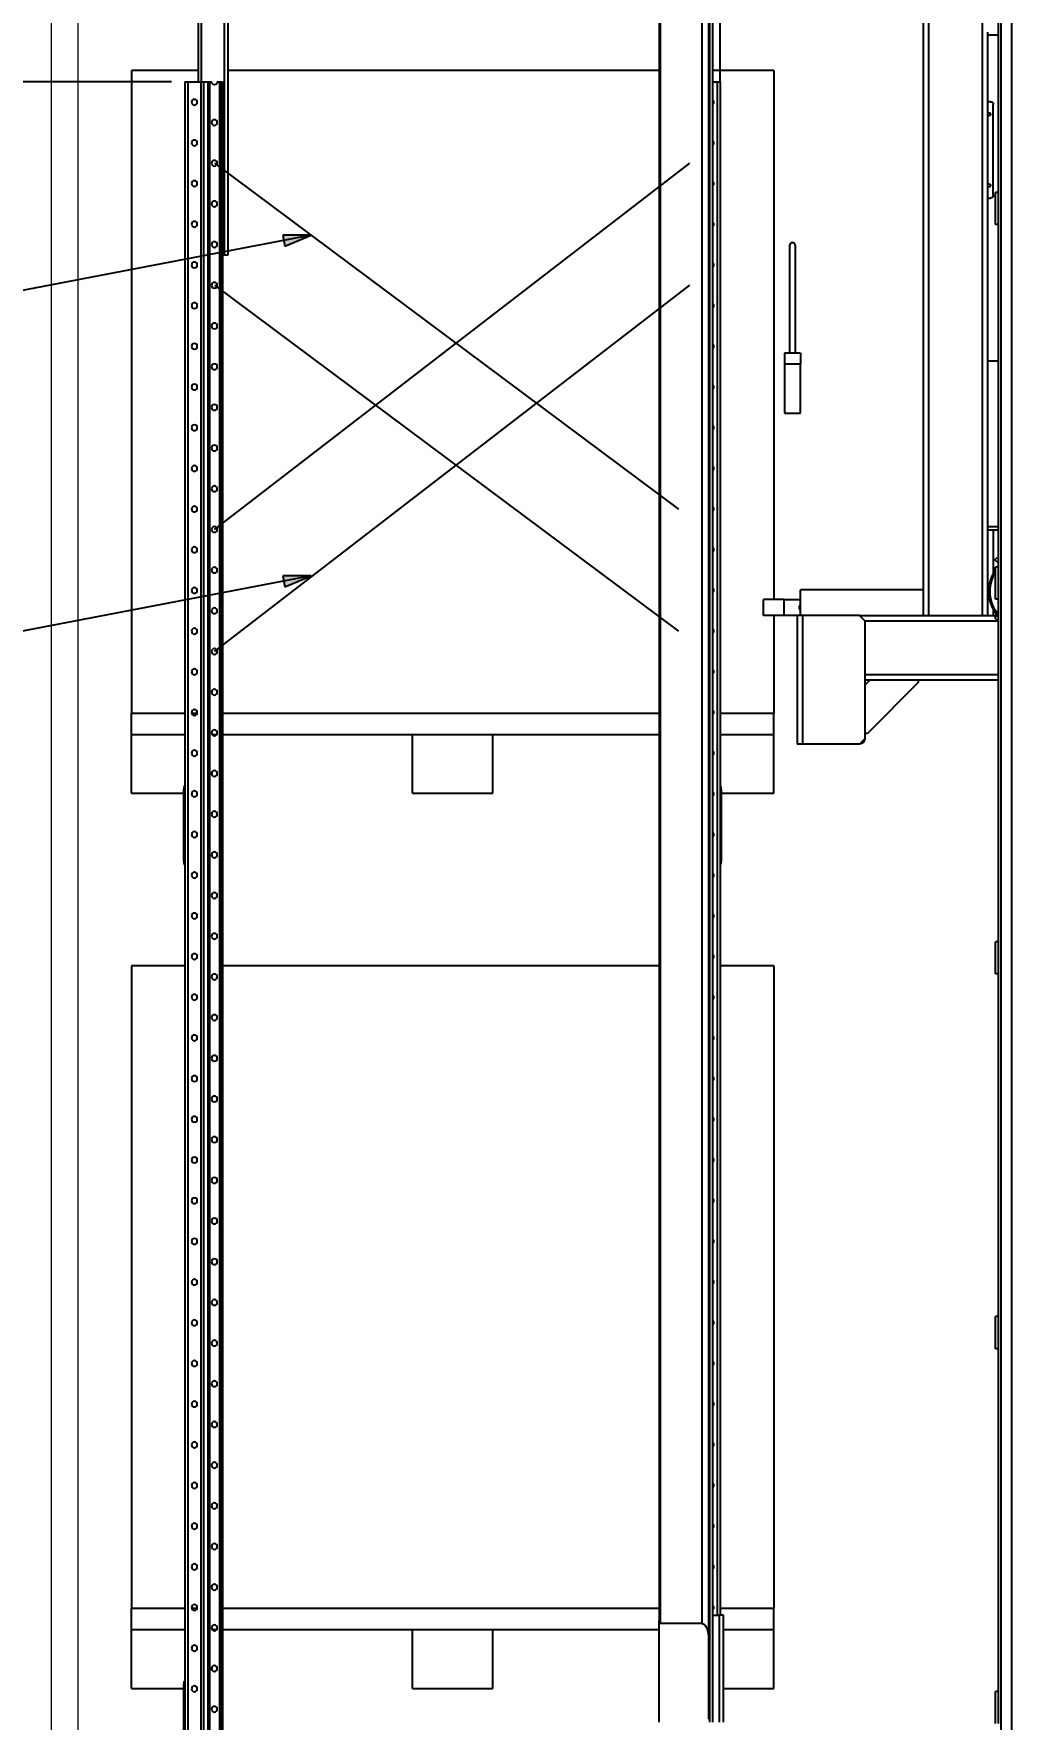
# Model space of a CAD drawing. Header units: millimetres. Extents: x 6622 to 532820, y 3370 to 359312.
# Drawn here: x 457268 to 459097, y 351813 to 354962 of the extents above; entities that cross this region are included whole.
import ezdxf

# ---------------------------------------------------------------- set-up
doc = ezdxf.new("R2010")
doc.units = ezdxf.units.MM
doc.layers.add('COLUMN', color=2, linetype='Continuous', lineweight=15)
doc.styles.get("Standard").update_dxf_attribs({"font": 'txt', "bigfont": 'gbcbig.shx'})
doc.dimstyles.new('副本 ISO-25', dxfattribs={"dimtxt": 300, "dimasz": 200, "dimexe": 200, "dimexo": 25, "dimgap": 200, "dimtad": 1, "dimtxsty": 'Standard', "dimcen": 2.5, "dimadec": 0, "dimazin": 0, "dimtfac": 1, "dimtmove": 0, "dimatfit": 3, "dimfxl": 1, "dimarcsym": 0})

# ---------------------------------------------------------------- blocks, each defined once
blk = doc.blocks.new('A$C3E973D8C')
at = {"color": 2, "linetype": 'Continuous', "lineweight": 25}
for p, q in [((2711.5, 5744.1), (2711.5, 9719.7)), ((2714.1, 9721), (2714.1, 5749.3)), ((2619.5, 5560.1), (2619.5, 9397.1)), ((2622.1, 9397.1), (2622.1, 5565.3)), ((2634.1, 9397.1), (2634.1, 5744.1)), ((3526.9, 9375.1), (3526.9, 8300.1)), ((3569.9, 9375.1), (3569.9, 8624.1)), ((3574.9, 8624.1), (3574.9, 9375.1)), ((2614.1, 9297.1), (2614.1, 5560.1)), ((3519.9, 9287.1), (3519.9, 8300.1)), ((2055, 4197.5), (2055, 8927.5)), ((2075, 4197.5), (2075, 8927.5)), ((2080, 8417.5), (2080, 8867.6)), ((2110, 7627.1), (2110, 8877.1)), ((2220, 7627.1), (2220, 8877.1)), ((2210, 7627.1), (2210, 8837.1)), ((2080, 8711.1), (2100, 8711.1)), ((2100, 8711.1), (2100, 8717.1)), ((2100, 7793.1), (2100, 8711.1)), ((2500, 8645.1), (2614.1, 8645.1)), ((2500, 8645.1), (2500, 7657.1)), ((2714.1, 8645.1), (3519.9, 8645.1)), ((3574.9, 8645.1), (3700, 8645.1)), ((3700, 8645.1), (3700, 7445.1)), ((2600, 8624.1), (2600, 5760.1)), ((2605.5, 8624.1), (2600, 8624.1)), ((2614.1, 8624.1), (2605.5, 8624.1)), ((2605.5, 8624.1), (2605.5, 5760.1)), ((3530, 8624.1), (3530, 112.1)), ((3532.5, 8624.1), (3530, 8624.1)), ((3532.5, 8624.1), (3532.5, 112.1)), ((3535.5, 8624.1), (3532.5, 8624.1)), ((3535.5, 8624.1), (3535.5, 112.1)), ((3539.5, 8624.1), (3535.5, 8624.1)), ((3554.3, 8624.1), (3550.3, 8624.1)), ((3554.3, 8624.1), (3554.3, 112.1)), ((3556.9, 8624.1), (3554.3, 8624.1)), ((3556.9, 8624.1), (3556.9, 112.1)), ((3565.4, 8624.1), (3556.9, 8624.1)), ((3565.4, 8624.1), (3565.4, 112.1)), ((3570.1, 8624.1), (3565.4, 8624.1)), ((3570.1, 8624.1), (3570.1, 112.1)), ((3594.5, 8624.1), (3570.1, 8624.1)), ((3594.5, 8624.1), (3594.5, 112.1)), ((3600, 8624.1), (3594.5, 8624.1)), ((3600, 8624.1), (3600, 112.1)), ((2090, 8412.1), (2090, 8582.1)), ((2095, 8587.1), (2100, 8587.1)), ((2080, 8357.6), (2080, 8417.5)), ((2080, 8417.5), (2086, 8417.5)), ((2086, 8357.6), (2086, 8417.5)), ((2100, 8407.1), (2095, 8407.1)), ((2080, 8357.6), (2086, 8357.6)), ((2080, 7717.5), (2080, 8357.6)), ((2459.9, 8319), (2459.9, 8117.2)), ((2470.1, 8117.2), (2470.1, 8319)), ((3519.9, 8300.1), (3526.9, 8300.1)), ((3526.9, 8300.1), (3530, 8300.1)), ((2100, 8103.1), (2080, 8103.1)), ((2100, 7793.1), (2100, 8103.1)), ((2450, 8117.2), (2450, 8096.6)), ((2450, 8117.2), (2480, 8117.2)), ((2450, 8096.6), (2480, 8096.6)), ((2450, 8005.5), (2450, 8096.6)), ((2480, 8117.2), (2480, 8096.6)), ((2480, 8096.6), (2480, 8005.5)), ((2480, 8005.5), (2450, 8005.5)), ((2080, 7793.1), (2100, 7793.1)), ((2090, 7787.1), (2080, 7787.1)), ((2098.7, 7787.1), (2090, 7787.1)), ((2090, 7787.1), (2090, 7704.6)), ((2098.7, 7787.1), (2100, 7787.1)), ((2100, 7787.1), (2100, 7793.1)), ((2100, 7627.1), (2100, 7787.1)), ((2082.4, 7735.8), (2080, 7733.3)), ((2086.7, 7731.5), (2080, 7724.9)), ((2081.2, 7717.5), (2080, 7719)), ((2080, 7717.5), (2086, 7717.5)), ((2080, 7657.5), (2080, 7717.5)), ((2086.7, 7731.5), (2082.4, 7735.8)), ((2086, 7657.5), (2086, 7717.5)), ((2080, 7657.5), (2086, 7657.5)), ((2080, 7017.6), (2080, 7657.5)), ((2220, 7675.1), (2450, 7675.1)), ((2450, 7627.1), (2450, 7675.1)), ((2480.6, 7657.1), (2450, 7657.1)), ((2480.6, 7627.1), (2480.6, 7657.1)), ((2480.6, 7657.1), (2519.3, 7657.1)), ((2519.3, 7627.1), (2519.3, 7657.1)), ((2082.4, 7618.4), (2080, 7620.9)), ((2086.7, 7622.7), (2081.9, 7627.4)), ((2090, 7627.1), (2082.2, 7627.1)), ((2082.4, 7618.4), (2086.7, 7622.7)), ((2090, 7639.6), (2090, 7627.1)), ((2100, 7627.1), (2090, 7627.1)), ((2110, 7627.1), (2100, 7627.1)), ((2210, 7627.1), (2110, 7627.1)), ((2220, 7627.1), (2210, 7627.1)), ((2340, 7627.1), (2220, 7627.1)), ((2340, 7627.1), (2330, 7617.1)), ((2340, 7627.1), (2446, 7627.1)), ((2446, 7627.1), (2446, 7387.1)), ((2446, 7627.1), (2456, 7627.1)), ((2456, 7627.1), (2480.6, 7627.1)), ((2456, 7627.1), (2456, 7387.1)), ((2480.6, 7627.1), (2519.3, 7627.1)), ((2500, 7627.1), (2500, 7445.1)), ((2330, 7617.1), (2080, 7617.1)), ((2330, 7617.1), (2330, 7397.1)), ((2330, 7517.1), (2080, 7517.1)), ((2330, 7507.1), (2080, 7507.1)), ((2230, 7507.1), (2230, 7502.1)), ((2320, 7507.1), (2230, 7507.1)), ((2230, 7502.1), (2325, 7407.1)), ((2330, 7497.1), (2320, 7507.1)), ((2500, 7405.1), (2500, 7445.1)), ((2600, 7445.1), (2500, 7445.1)), ((2614.1, 7445.1), (2612.4, 7445.1)), ((3530, 7445.1), (2714.1, 7445.1)), ((3587.6, 7445.1), (3577, 7445.1)), ((3700, 7445.1), (3600, 7445.1)), ((3700, 7405.1), (3700, 7445.1)), ((2325, 7407.1), (2330, 7407.1)), ((2600, 7405.1), (2500, 7405.1)), ((2500, 7295.1), (2500, 7405.1)), ((3530, 7405.1), (2714.1, 7405.1)), ((3025, 7295.1), (3025, 7405.1)), ((3175, 7405.1), (3025, 7405.1)), ((3175, 7295.1), (3175, 7405.1)), ((3549.4, 7405.1), (3540.4, 7405.1)), ((3700, 7405.1), (3600, 7405.1)), ((3700, 7295.1), (3700, 7405.1)), ((2330, 7397.1), (2340, 7387.1)), ((2340, 7387.1), (2446, 7387.1)), ((2446, 7387.1), (2456, 7387.1)), ((2598, 7307.6), (2600, 7307.6)), ((2598, 7302.6), (2598, 7307.6)), ((3550, 7330.3), (3550, 7333.9)), ((3600, 7307.6), (3602, 7307.6)), ((3602, 7307.6), (3602, 7302.6)), ((2598, 7295.1), (2500, 7295.1)), ((2600, 7302.6), (2598, 7302.6)), ((2598, 7302.6), (2598, 7167.6)), ((3175, 7295.1), (3025, 7295.1)), ((3602, 7302.6), (3600, 7302.6)), ((3602, 7167.6), (3602, 7302.6)), ((3700, 7295.1), (3602, 7295.1)), ((2598, 7167.6), (2600, 7167.6)), ((2598, 7162.6), (2598, 7167.6)), ((2600, 7162.6), (2598, 7162.6)), ((3600, 7167.6), (3602, 7167.6)), ((3602, 7162.6), (3600, 7162.6)), ((3602, 7167.6), (3602, 7162.6)), ((2080, 6957.6), (2080, 7017.6)), ((2080, 7017.6), (2086, 7017.6)), ((2086, 6957.6), (2086, 7017.6)), ((2500, 6973.1), (2600, 6973.1)), ((2500, 6973.1), (2500, 5773.1)), ((2714.1, 6973.1), (3530, 6973.1)), ((3600, 6973.1), (3700, 6973.1)), ((3700, 6973.1), (3700, 5773.1)), ((2080, 6957.6), (2086, 6957.6)), ((2080, 6317.5), (2080, 6957.6)), ((2080, 6257.5), (2080, 6317.5)), ((2080, 6317.5), (2086, 6317.5)), ((2086, 6257.5), (2086, 6317.5)), ((2080, 6257.5), (2086, 6257.5)), ((2080, 5617.5), (2080, 6257.5)), ((2500, 5733.1), (2500, 5773.1)), ((2600, 5773.1), (2500, 5773.1)), ((2614.1, 5773.1), (2612.4, 5773.1)), ((3530, 5773.1), (2714.1, 5773.1)), ((3587.6, 5773.1), (3577, 5773.1)), ((3700, 5773.1), (3600, 5773.1)), ((3700, 5733.1), (3700, 5773.1)), ((2594.1, 5733.1), (2500, 5733.1)), ((2500, 5623.1), (2500, 5733.1)), ((2594.1, 5560.1), (2594.1, 5760.1)), ((2594.1, 5760.1), (2602.1, 5760.1)), ((2602.1, 5760.1), (2602.1, 5560.1)), ((2614.1, 5760.1), (2602.1, 5760.1)), ((2634.1, 5744.1), (2711.5, 5744.1)), ((2714.1, 5560.1), (2714.1, 5749.3)), ((3530, 5733.1), (2714.1, 5733.1)), ((3175, 5733.1), (3025, 5733.1)), ((3025, 5623.1), (3025, 5733.1)), ((3175, 5623.1), (3175, 5733.1)), ((3549.4, 5733.1), (3540.4, 5733.1)), ((3700, 5733.1), (3600, 5733.1)), ((3700, 5623.1), (3700, 5733.1)), ((3550, 5658.3), (3550, 5661.9)), ((2080, 5617.5), (2086, 5617.5)), ((2080, 5557.6), (2080, 5617.5)), ((2086, 5557.6), (2086, 5617.5)), ((2594.1, 5623.1), (2500, 5623.1)), ((3175, 5623.1), (3025, 5623.1)), ((3600, 5635.6), (3602, 5635.6)), ((3602, 5630.6), (3600, 5630.6)), ((3602, 5635.6), (3602, 5630.6)), ((3602, 5495.6), (3602, 5630.6)), ((3700, 5623.1), (3602, 5623.1))]:
    blk.add_line(p, q, dxfattribs=at)
at = {"color": 2, "linetype": 'Continuous', "lineweight": 25, "flags": 128}
for points in [[(2459.9, 8319), (2459.9, 8319.3), (2460.2, 8320.6), (2460.8, 8321.7), (2461.8, 8322.6), (2463, 8323.3), (2464.3, 8323.6), (2465.7, 8323.6), (2467, 8323.3), (2468.2, 8322.6), (2469.2, 8321.7), (2469.8, 8320.6), (2470.1, 8319.3), (2470.1, 8319)], [(2450, 7637.3), (2450, 7637.3), (2450.8, 7637.9), (2451.4, 7638.9), (2451.9, 7640.1), (2452.1, 7641.4), (2452.1, 7642.8), (2451.9, 7644.1), (2451.4, 7645.3), (2450.8, 7646.3), (2450, 7646.9), (2450, 7646.9)]]:
    blk.add_lwpolyline(points, dxfattribs=at)
at = {"color": 2, "linetype": 'Continuous', "lineweight": 25}
for centre in [(3582.3, 8586.1), (3544.9, 8548.1), (3582.3, 8510.1), (3544.9, 8472.1), (3582.3, 8434.1), (3544.9, 8396.1), (3582.3, 8358.1), (3544.9, 8320.1), (3582.3, 8282.1), (3544.9, 8244.1), (3582.3, 8206.1), (3544.9, 8168.1), (3582.3, 8130.1), (3544.9, 8092.1), (3582.3, 8054.1), (3544.9, 8016.1), (3582.3, 7978.1), (3544.9, 7940.1), (3582.3, 7902.1), (3544.9, 7864.1), (3582.3, 7826.1), (3544.9, 7788.1), (3582.3, 7750.1), (3544.9, 7712.1), (3582.3, 7674.1), (3544.9, 7636.1), (3582.3, 7598.1), (3544.9, 7560.1), (3582.3, 7522.1), (3544.9, 7484.1), (3582.3, 7446.1), (3544.9, 7408.1), (3582.3, 7370.1), (3544.9, 7332.1), (3582.3, 7294.1), (3544.9, 7256.1), (3582.3, 7218.1), (3544.9, 7180.1), (3582.3, 7142.1), (3544.9, 7104.1), (3582.3, 7066.1), (3544.9, 7028.1), (3582.3, 6990.1), (3544.9, 6952.1), (3582.3, 6914.1), (3544.9, 6876.1), (3582.3, 6838.1), (3544.9, 6800.1), (3582.3, 6762.1), (3544.9, 6724.1), (3582.3, 6686.1), (3544.9, 6648.1), (3582.3, 6610.1), (3544.9, 6572.1), (3582.3, 6534.1), (3544.9, 6496.1), (3582.3, 6458.1), (3544.9, 6420.1), (3582.3, 6382.1), (3544.9, 6344.1), (3582.3, 6306.1), (3544.9, 6268.1), (3582.3, 6230.1), (3544.9, 6192.1), (3582.3, 6154.1), (3544.9, 6116.1), (3582.3, 6078.1), (3544.9, 6040.1), (3582.3, 6002.1), (3544.9, 5964.1), (3582.3, 5926.1), (3544.9, 5888.1), (3582.3, 5850.1), (3544.9, 5812.1), (3582.3, 5774.1), (3544.9, 5736.1), (3582.3, 5698.1), (3544.9, 5660.1), (3582.3, 5622.1), (3544.9, 5584.1)]:
    blk.add_circle(centre, 5.4, dxfattribs=at)
for centre, radius, start, end in [((3544.9, 8624.1), 5.4, 180, 0), ((2095, 8582.1), 5, 90, 180), ((2098, 8563.6), 3, 48.1897, 270), ((2617.7, 8586.1), 5.4, 132.045, 227.955), ((2098, 8563.6), 3, 270, 311.8103), ((2617.7, 8510.1), 5.4, 132.045, 227.955), ((2095, 8412.1), 5, 180, 270), ((2098, 8430.6), 3, 48.1897, 270), ((2098, 8430.6), 3, 270, 311.8103), ((2617.7, 8434.1), 5.4, 132.045, 227.955), ((2617.7, 8358.1), 5.4, 132.045, 227.955), ((2617.7, 8282.1), 5.4, 132.045, 227.955), ((2617.7, 8206.1), 5.4, 132.045, 227.955), ((2617.7, 8130.1), 5.4, 132.045, 227.955), ((2617.7, 8054.1), 5.4, 132.045, 227.955), ((2617.7, 7978.1), 5.4, 132.045, 227.955), ((2617.7, 7902.1), 5.4, 132.045, 227.955), ((2617.7, 7826.1), 5.4, 132.045, 227.955), ((2617.7, 7750.1), 5.4, 132.045, 227.955), ((2028, 7672.1), 70, 317.9754, 34.0477), ((2028, 7672.1), 67.8, 320.1086, 31.1527), ((2028, 7672.1), 68.8, 337.3145, 32.6014), ((2617.7, 7674.1), 5.4, 132.045, 227.955), ((2028, 7672.1), 68.8, 319.0507, 337.3145), ((2617.7, 7598.1), 5.4, 132.045, 227.955), ((2617.7, 7522.1), 5.4, 132.045, 227.955), ((2617.7, 7446.1), 5.4, 132.045, 227.955), ((2340, 7397.1), 10, 180, 270), ((2617.7, 7370.1), 5.4, 132.045, 227.955), ((2617.7, 7294.1), 5.4, 132.045, 227.955), ((2617.7, 7218.1), 5.4, 132.045, 227.955), ((2617.7, 7142.1), 5.4, 132.045, 227.955), ((2617.7, 7066.1), 5.4, 132.045, 227.955), ((2617.7, 6990.1), 5.4, 132.045, 227.955), ((2617.7, 6914.1), 5.4, 132.045, 227.955), ((2617.7, 6838.1), 5.4, 132.045, 227.955), ((2617.7, 6762.1), 5.4, 132.045, 227.955), ((2617.7, 6686.1), 5.4, 132.045, 227.955), ((2617.7, 6610.1), 5.4, 132.045, 227.955), ((2617.7, 6534.1), 5.4, 132.045, 227.955), ((2617.7, 6458.1), 5.4, 132.045, 227.955), ((2617.7, 6382.1), 5.4, 132.045, 227.955), ((2617.7, 6306.1), 5.4, 132.045, 227.955), ((2617.7, 6230.1), 5.4, 132.045, 227.955), ((2617.7, 6154.1), 5.4, 132.045, 227.955), ((2617.7, 6078.1), 5.4, 132.045, 227.955), ((2617.7, 6002.1), 5.4, 132.045, 227.955), ((2617.7, 5926.1), 5.4, 132.045, 227.955), ((2617.7, 5850.1), 5.4, 132.045, 227.955), ((2617.7, 5774.1), 5.4, 132.045, 227.955)]:
    blk.add_arc(centre, radius, start, end, dxfattribs=at)
for centre, major_axis in [((2634.1, 5720.1), (0, 24)), ((2711.5, 5749.3), (0, -5.2))]:
    blk.add_ellipse(centre, major_axis=major_axis, ratio=0.5, start_param=0, end_param=1.570796, dxfattribs=at)
blk = doc.blocks.new('*D428')
at = {"color": 0, "lineweight": -2, "transparency": 16777216}
for p, q in [((457525, 354872.2), (451758.2, 354872.2)), ((451958.2, 354672.2), (451958.2, 346555.2)), ((458106.6, 346355.2), (451758.2, 346355.2))]:
    blk.add_line(p, q, dxfattribs=at)
at = {"color": 0, "transparency": 16777216}
for points in [[(451924.9, 354672.2), (451991.5, 354672.2), (451958.2, 354872.2)], [(451924.9, 346555.2), (451991.5, 346555.2), (451958.2, 346355.2)]]:
    blk.add_solid(points, dxfattribs=at)
at = {"layer": 'Defpoints', "color": 0, "transparency": 16777216}
for p in [(457550, 354872.2), (451958.2, 346355.2), (458131.6, 346355.2)]:
    blk.add_point(p, dxfattribs=at)
at = {"color": 0, "transparency": 16777216, "insert": (451593.3, 350613.7), "char_height": 300, "attachment_point": 5, "rotation": 90}
blk.add_mtext('(8517货架高度)', dxfattribs=at)
blk = doc.blocks.new('*D429')
at = {"color": 0, "lineweight": -2, "transparency": 16777216}
for p, q in [((457818.5, 355761.2), (450896, 355761.2)), ((451096, 355561.2), (451096, 346555.2)), ((460376.4, 346355.2), (450896, 346355.2))]:
    blk.add_line(p, q, dxfattribs=at)
at = {"color": 0, "transparency": 16777216}
for points in [[(451062.6, 355561.2), (451129.3, 355561.2), (451096, 355761.2)], [(451062.6, 346555.2), (451129.3, 346555.2), (451096, 346355.2)]]:
    blk.add_solid(points, dxfattribs=at)
at = {"layer": 'Defpoints', "color": 0, "transparency": 16777216}
for p in [(457843.5, 355761.2), (451096, 346355.2), (460401.4, 346355.2)]:
    blk.add_point(p, dxfattribs=at)
at = {"color": 0, "transparency": 16777216, "insert": (450737.7, 351058.2), "char_height": 300, "attachment_point": 5, "rotation": 90}
blk.add_mtext('(9406堆垛机总高）', dxfattribs=at)

msp = doc.modelspace()

# ---------------------------------------------------------------- hatches: boundary and pattern name
h = msp.add_hatch(color=3)
h.dxf.hatch_style = 1
h.paths.add_polyline_path([(457785.635, 354585.705), (457732.782, 354585.705), (457734.782, 354575.987)])
h.paths.add_polyline_path([(457785.635, 354585.705), (457734.782, 354575.987), (457736.921, 354565.593)])
h = msp.add_hatch(color=2)
h.dxf.hatch_style = 1
h.paths.add_polyline_path([(457785.635, 353949.184), (457732.782, 353949.184), (457734.782, 353939.466)])
h.paths.add_polyline_path([(457785.635, 353949.184), (457734.782, 353939.466), (457736.921, 353929.072)])

# ---------------------------------------------------------------- linework, layer by layer
at = {"color": 3}
for p, q in [((458550, 354872.221), (458550, 358907.346)), ((457605.091, 354720.221), (458472.137, 354074.221)), ((457605.091, 354036.221), (458493.546, 354720.221)), ((457785.635, 354585.705), (456499.278, 354339.879)), ((457785.635, 354585.705), (457732.782, 354585.705)), ((457732.782, 354585.705), (457736.921, 354565.593)), ((457736.921, 354565.593), (457785.635, 354585.705))]:
    msp.add_line(p, q, dxfattribs=at)
at = {"color": 2}
for p, q in [((457605.091, 354492.221), (458472.137, 353846.221)), ((457605.091, 353808.221), (458493.546, 354492.221)), ((457785.635, 353949.184), (456499.278, 353703.358)), ((457785.635, 353949.184), (457732.782, 353949.184)), ((457732.782, 353949.184), (457736.921, 353929.072)), ((457736.921, 353929.072), (457785.635, 353949.184))]:
    msp.add_line(p, q, dxfattribs=at)
at = {"layer": 'COLUMN'}
for p, q in [((457300, 356488.494), (457300, 346355.221)), ((457350, 356438.971), (457350, 346355.221))]:
    msp.add_line(p, q, dxfattribs=at)

# ---------------------------------------------------------------- block references
at = {"extrusion": (0, 0, -1), "zscale": -1}
msp.add_blockref('A$C3E973D8C', (-461150, 346248.121), dxfattribs=at)

# ---------------------------------------------------------------- dimensions: what is measured, and where the dimension line sits
at = {"color": 3}
for base, p1, p2, text, picture, middle in [((451095.95, 346355.221), (457843.479, 355761.221), (460401.39, 346355.221), '(<>堆垛机总高）', '*D429', (450737.678, 351058.221)), ((451958.187, 346355.221), (457550, 354872.221), (458131.567, 346355.221), '(<>货架高度)', '*D428', (451593.297, 350613.721))]:
    dim = msp.add_linear_dim(base=base, p1=p1, p2=p2, angle=90, text=text, dimstyle='副本 ISO-25', dxfattribs=at)
    dim.commit()
    dim.dimension.update_dxf_attribs({"geometry": picture, "text_midpoint": middle})

doc.saveas('drawing.dxf')
